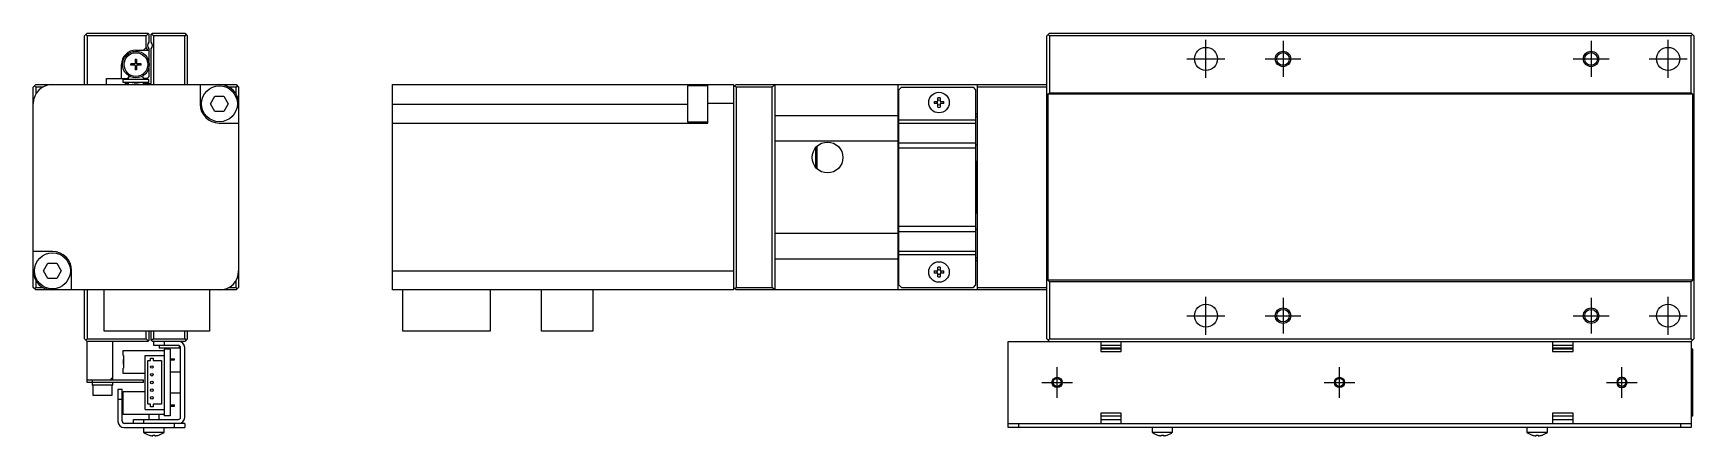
# Model space of a CAD drawing. Extents: x 0 to 677, y -8 to 228.
# Drawn here: x 353.4 to 676.8, y 80 to 158.4 of the extents above; entities that cross this region are included whole.
import ezdxf

# ---------------------------------------------------------------- set-up
doc = ezdxf.new("R2010")
doc.units = 0
doc.header["$LTSCALE"] = 0.5
doc.linetypes.add('CENTER', pattern=[50.8, 31.75, -6.35, 6.35, -6.35])
for name, color, linetype in [('MSM_CENTER', 1, 'CENTER'), ('MSM_CONTINUOUS', 7, 'CONTINUOUS'), ('MSM_NARROW', 5, 'CONTINUOUS')]:
    doc.layers.add(name, color=color, linetype=linetype)

msp = doc.modelspace()

# ---------------------------------------------------------------- linework, layer by layer
at = {"layer": 'MSM_CENTER'}
for p, q in [((581.8, 149.687476), (581.8, 157.087476)), ((596.8, 156.887476), (596.8, 149.887476)), ((656.8, 156.887476), (656.8, 149.887476)), ((671.8, 149.687476), (671.8, 157.087476)), ((578.1, 153.387476), (585.5, 153.387476)), ((593.3, 153.387476), (600.3, 153.387476)), ((653.3, 153.387476), (660.3, 153.387476)), ((668.1, 153.387476), (675.5, 153.387476)), ((581.8, 99.687476), (581.8, 107.087476)), ((596.8, 106.887476), (596.8, 99.887476)), ((656.8, 106.887476), (656.8, 99.887476)), ((671.8, 99.687476), (671.8, 107.087476)), ((578.1, 103.387476), (585.5, 103.387476)), ((593.3, 103.387476), (600.3, 103.387476)), ((653.3, 103.387476), (660.3, 103.387476)), ((668.1, 103.387476), (675.5, 103.387476)), ((552.8, 87.387476), (552.8, 93.387476)), ((607.8, 87.387476), (607.8, 93.387476)), ((662.8, 87.387476), (662.8, 93.387476)), ((549.8, 90.387476), (555.8, 90.387476)), ((604.8, 90.387476), (610.8, 90.387476)), ((659.8, 90.387476), (665.8, 90.387476))]:
    msp.add_line(p, q, dxfattribs=at)
at = {"layer": 'MSM_CONTINUOUS'}
for p, q in [((363.4, 157.887476), (363.9, 158.387476)), ((363.4, 148.387476), (363.4, 157.887476)), ((363.9, 157.887476), (363.65, 158.137476)), ((363.9, 158.387476), (375.7, 158.387476)), ((363.9, 157.887476), (363.9, 148.387476)), ((375.4, 157.887476), (363.9, 157.887476)), ((375.4, 155.587476), (374.9, 155.087476)), ((375.8, 158.287476), (375.4, 157.887476)), ((375.4, 155.587476), (375.4, 157.887476)), ((375.753554, 155.087476), (375.4, 155.587476)), ((375.7, 158.387476), (375.9, 158.187476)), ((375.9, 158.187476), (375.9, 156.648913)), ((375.9, 155.326038), (375.9, 153.001618)), ((376.4, 158.187476), (376.45, 158.237476)), ((376.4, 156.648913), (376.4, 158.187476)), ((376.4, 148.587476), (376.4, 155.326038)), ((376.45, 158.237476), (376.6, 158.387476)), ((376.45, 158.237476), (376.8, 157.887476)), ((376.6, 158.387476), (382.9, 158.387476)), ((382.9, 157.887476), (376.8, 157.887476)), ((376.8, 157.887476), (376.8, 148.387476)), ((382.9, 158.387476), (383.4, 157.887476)), ((383.15, 158.137476), (382.9, 157.887476)), ((382.9, 148.387476), (382.9, 157.887476)), ((383.4, 157.887476), (383.4, 148.387476)), ((551.3, 158.387476), (550.8, 157.887476)), ((550.8, 98.887476), (550.8, 157.887476)), ((551.05, 158.137476), (551.3, 157.887476)), ((551.3, 158.387476), (676.3, 158.387476)), ((676.3, 157.887476), (551.3, 157.887476)), ((551.3, 157.887476), (551.3, 146.787476)), ((676.55, 158.137476), (676.3, 158.387476)), ((676.3, 157.887476), (676.55, 158.137476)), ((676.3, 146.787476), (676.3, 157.887476)), ((676.8, 157.887476), (676.55, 158.137476)), ((676.8, 157.887476), (676.8, 98.887476)), ((370.6, 149.587476), (370.6, 152.287476)), ((373.195, 152.432476), (372.4, 152.432476)), ((372.4, 152.142476), (372.4, 152.432476)), ((373.195, 152.142476), (372.4, 152.142476)), ((372.929994, 152.432476), (372.929994, 152.142476)), ((373.255, 153.287476), (373.255, 152.492476)), ((373.545, 153.287476), (373.255, 153.287476)), ((373.545, 152.757482), (373.255, 152.757482)), ((373.255, 152.082476), (373.255, 151.287476)), ((373.4, 155.087476), (375.9, 155.087476)), ((373.545, 153.287476), (373.545, 152.492476)), ((373.545, 152.082476), (373.545, 151.287476)), ((374.4, 152.432476), (373.605, 152.432476)), ((374.4, 152.142476), (373.605, 152.142476)), ((373.870007, 152.432476), (373.870007, 152.142476)), ((374.4, 152.142476), (374.4, 152.432476)), ((367.7, 148.387476), (367.7, 149.587476)), ((367.7, 149.587476), (371.855588, 149.587476)), ((370.9, 148.787476), (370.9, 149.387476)), ((375.9, 149.387476), (370.9, 149.387476)), ((375.9, 148.787476), (370.9, 148.787476)), ((371.855588, 149.587476), (372.072869, 149.963817)), ((373.255, 151.817469), (373.545, 151.817469)), ((373.545, 151.287476), (373.255, 151.287476)), ((374.864593, 149.725727), (374.944412, 149.587476)), ((375.6, 149.587476), (374.944412, 149.587476)), ((375.6, 149.587476), (375.9, 149.887476)), ((375.9, 151.573333), (375.9, 149.887476)), ((375.9, 148.787476), (375.9, 149.387476)), ((353.4, 147.887476), (353.9, 148.387476)), ((353.4, 108.887476), (353.4, 147.887476)), ((353.9, 147.887476), (353.65, 148.137476)), ((353.9, 148.387476), (392.9, 148.387476)), ((353.9, 147.887476), (353.9, 146.544893)), ((355.242583, 147.887476), (353.9, 147.887476)), ((371.4, 148.587476), (371.2, 148.387476)), ((371.4, 148.587476), (371.855588, 148.587476)), ((371.4, 148.587476), (371.4, 148.387476)), ((371.855588, 148.587476), (371.935408, 148.449224)), ((374.828942, 148.387476), (374.944412, 148.587476)), ((374.944412, 148.587476), (376.4, 148.587476)), ((376.3, 148.387476), (376.3, 148.587476)), ((385.911775, 148.387476), (385.911775, 144.59925)), ((387.931405, 144.650931), (388.797431, 146.150931)), ((388.797431, 146.150931), (390.529482, 146.150931)), ((390.529482, 146.150931), (391.395507, 144.650931)), ((392.9, 147.887476), (391.557418, 147.887476)), ((392.9, 148.387476), (393.4, 147.887476)), ((393.15, 148.137476), (392.9, 147.887476)), ((392.9, 146.544893), (392.9, 147.887476)), ((393.4, 147.887476), (393.4, 108.887476)), ((423.4, 148.387476), (489.8, 148.387476)), ((423.4, 108.387476), (423.4, 148.387476)), ((484.8, 148.150931), (480.8, 148.150931)), ((480.8, 148.150931), (480.8, 141.150931)), ((484.8, 140.89925), (484.8, 148.387476)), ((490.3, 148.387476), (489.8, 147.887476)), ((489.8, 148.387476), (489.8, 108.387476)), ((490.05, 148.137476), (490.3, 147.887476)), ((490.3, 148.387476), (550.8, 148.387476)), ((497.3, 147.887476), (490.3, 147.887476)), ((490.3, 147.887476), (490.3, 108.887476)), ((497.3, 147.887476), (497.8, 148.387476)), ((497.3, 108.887476), (497.3, 147.887476)), ((497.8, 148.387476), (497.8, 108.387476)), ((521.8, 148.387476), (521.8, 108.387476)), ((522.5, 147.887476), (522, 147.387476)), ((522, 109.387476), (522, 147.387476)), ((522.5, 147.887476), (536.5, 147.887476)), ((529.6, 145.087476), (529.6, 145.816184)), ((530, 145.816184), (530, 145.087476)), ((537, 147.387476), (536.5, 147.887476)), ((537, 109.387476), (537, 147.387476)), ((537.3, 108.387476), (537.3, 148.387476)), ((550.8, 147.887476), (537.3, 147.887476)), ((551, 146.487476), (551.3, 146.787476)), ((676.6, 146.487476), (551, 146.487476)), ((551, 146.487476), (551, 110.287476)), ((551.3, 146.787476), (676.3, 146.787476)), ((676.3, 146.787476), (676.6, 146.487476)), ((676.6, 110.287476), (676.6, 146.487476)), ((388.797431, 143.150931), (387.931405, 144.650931)), ((390.529482, 143.150931), (388.797431, 143.150931)), ((391.395507, 144.650931), (390.529482, 143.150931)), ((423.4, 144.59925), (480.8, 144.59925)), ((489.8, 144.687476), (484.8, 144.687476)), ((497.8, 142.387476), (521.8, 142.387476)), ((522, 142.637476), (521.8, 142.637476)), ((528.871292, 145.087476), (529.6, 145.087476)), ((529.6, 144.687476), (528.871292, 144.687476)), ((529.6, 143.958767), (529.6, 144.687476)), ((530, 145.087476), (530.728709, 145.087476)), ((530.728709, 144.687476), (530, 144.687476)), ((530, 144.687476), (530, 143.958767)), ((537.3, 142.637476), (537, 142.637476)), ((389.611775, 140.89925), (393.4, 140.89925)), ((423.4, 140.89925), (484.8, 140.89925)), ((480.8, 141.150931), (484.8, 141.150931)), ((522, 139.387476), (521.8, 139.387476)), ((522, 141.508796), (537, 141.508796)), ((537, 140.801689), (522, 140.801689)), ((537.3, 142.137476), (537, 142.137476)), ((521.8, 137.387476), (497.8, 137.387476)), ((505.8, 132.261339), (505.8, 136.113612)), ((506.1, 131.951408), (506.1, 136.423543)), ((522, 138.387476), (521.8, 138.387476)), ((522, 137.033922), (537, 137.033922)), ((537, 135.973262), (522, 135.973262)), ((537, 136.637476), (537.3, 136.637476)), ((522, 135.660446), (521.8, 135.660446)), ((521.8, 133.160446), (522, 133.160446)), ((537.1, 133.387476), (537, 133.387476)), ((537.3, 133.187476), (537.1, 133.387476)), ((537.1, 123.387476), (537.1, 133.387476)), ((505.8, 132.387476), (505.7, 132.387476)), ((521.8, 130.660446), (522, 130.660446)), ((522, 126.114505), (521.8, 126.114505)), ((522, 123.614505), (521.8, 123.614505)), ((537, 123.387476), (537.1, 123.387476)), ((537.1, 123.387476), (537.3, 123.587476)), ((521.8, 121.114505), (522, 121.114505)), ((522, 120.801689), (537, 120.801689)), ((537, 119.741029), (522, 119.741029)), ((537.3, 120.137476), (537, 120.137476)), ((521.8, 119.387476), (497.8, 119.387476)), ((521.8, 118.387476), (522, 118.387476)), ((521.8, 117.387476), (522, 117.387476)), ((357.188225, 115.875701), (353.4, 115.875701)), ((355.404493, 112.12402), (356.270519, 113.62402)), ((356.270519, 113.62402), (358.00257, 113.62402)), ((358.00257, 113.62402), (358.868595, 112.12402)), ((521.8, 114.387476), (497.8, 114.387476)), ((521.8, 114.137476), (522, 114.137476)), ((522, 115.973262), (537, 115.973262)), ((537, 115.266155), (522, 115.266155)), ((537, 114.637476), (537.3, 114.637476)), ((537, 114.137476), (537.3, 114.137476)), ((353.9, 110.230058), (353.9, 108.887476)), ((356.270519, 110.62402), (355.404493, 112.12402)), ((358.00257, 110.62402), (356.270519, 110.62402)), ((358.868595, 112.12402), (358.00257, 110.62402)), ((360.888225, 108.387476), (360.888225, 112.175701)), ((392.9, 108.887476), (392.9, 110.230058)), ((423.4, 112.087476), (489.8, 112.087476)), ((528.871292, 112.087476), (529.6, 112.087476)), ((529.6, 111.687476), (528.871292, 111.687476)), ((529.6, 112.087476), (529.6, 112.816184)), ((529.6, 110.958767), (529.6, 111.687476)), ((530, 112.816184), (530, 112.087476)), ((530, 112.087476), (530.728709, 112.087476)), ((530.728709, 111.687476), (530, 111.687476)), ((530, 111.687476), (530, 110.958767)), ((676.6, 110.287476), (551, 110.287476)), ((551.3, 109.987476), (551, 110.287476)), ((676.3, 109.987476), (551.3, 109.987476)), ((551.3, 109.987476), (551.3, 98.887476)), ((676.6, 110.287476), (676.3, 109.987476)), ((676.3, 98.887476), (676.3, 109.987476)), ((353.9, 108.387476), (353.4, 108.887476)), ((353.65, 108.637476), (353.9, 108.887476)), ((353.9, 108.887476), (355.242583, 108.887476)), ((392.9, 108.387476), (353.9, 108.387476)), ((363.4, 98.887476), (363.4, 108.387476)), ((363.9, 108.387476), (363.9, 98.887476)), ((367.2, 100.387476), (367.2, 108.387476)), ((387.7, 108.387476), (387.7, 100.387476)), ((391.557418, 108.887476), (392.9, 108.887476)), ((393.15, 108.637476), (392.9, 108.887476)), ((393.4, 108.887476), (392.9, 108.387476)), ((489.8, 108.387476), (423.4, 108.387476)), ((425.4, 100.387476), (425.4, 108.387476)), ((442.4, 108.387476), (442.4, 100.387476)), ((452.4, 100.387476), (452.4, 108.387476)), ((462.4, 108.387476), (462.4, 100.387476)), ((490.3, 108.387476), (489.8, 108.887476)), ((490.3, 108.887476), (490.05, 108.637476)), ((490.3, 108.887476), (497.3, 108.887476)), ((550.8, 108.387476), (490.3, 108.387476)), ((497.8, 108.387476), (497.3, 108.887476)), ((522, 109.387476), (522.5, 108.887476)), ((522.5, 108.887476), (536.5, 108.887476)), ((536.5, 108.887476), (537, 109.387476)), ((537.3, 108.887476), (550.8, 108.887476)), ((387.7, 100.387476), (367.2, 100.387476)), ((375.4, 98.887476), (375.4, 100.387476)), ((375.9, 100.387476), (375.9, 98.587476)), ((376.4, 98.587476), (376.4, 100.387476)), ((376.8, 100.387476), (376.8, 98.887476)), ((382.9, 98.887476), (382.9, 100.387476)), ((383.4, 100.387476), (383.4, 98.887476)), ((442.4, 100.387476), (425.4, 100.387476)), ((462.4, 100.387476), (452.4, 100.387476)), ((363.9, 98.387476), (363.4, 98.887476)), ((363.65, 98.637476), (363.9, 98.887476)), ((363.9, 98.887476), (375.4, 98.887476)), ((363.9, 90.387476), (363.9, 98.387476)), ((375.7, 98.387476), (363.9, 98.387476)), ((368.9, 90.887476), (368.9, 98.387476)), ((375.4, 98.887476), (375.8, 98.487476)), ((375.9, 98.587476), (375.7, 98.387476)), ((376.6, 98.387476), (376.4, 98.587476)), ((376.8, 98.887476), (376.45, 98.537476)), ((382.9, 98.387476), (376.6, 98.387476)), ((376.8, 98.887476), (382.9, 98.887476)), ((376.9, 97.587476), (376.9, 98.387476)), ((381.7, 97.587476), (376.9, 97.587476)), ((377.9, 97.587476), (377.9, 97.087476)), ((381.9, 97.087476), (377.9, 97.087476)), ((378.9, 98.387476), (378.9, 97.587476)), ((381.9, 97.087476), (381.9, 97.533886)), ((382.1, 83.587476), (382.1, 97.187476)), ((383.4, 98.887476), (382.9, 98.387476)), ((382.9, 98.887476), (383.15, 98.637476)), ((382.9, 83.587476), (382.9, 97.187476)), ((543.3, 98.387476), (676.3, 98.387476)), ((543.3, 81.587476), (543.3, 98.387476)), ((550.8, 98.887476), (551.3, 98.387476)), ((551.3, 98.887476), (551.05, 98.637476)), ((551.3, 98.887476), (676.3, 98.887476)), ((561.3, 98.387476), (561.3, 96.387476)), ((565.3, 97.587476), (561.3, 97.587476)), ((565.3, 97.087476), (561.3, 97.087476)), ((565.3, 96.387476), (565.3, 98.387476)), ((649.3, 98.387476), (649.3, 96.387476)), ((653.3, 97.587476), (649.3, 97.587476)), ((653.3, 97.087476), (649.3, 97.087476)), ((653.3, 96.387476), (653.3, 98.387476)), ((676.55, 98.637476), (676.3, 98.887476)), ((676.3, 98.387476), (676.55, 98.637476)), ((676.3, 98.387476), (676.3, 81.587476)), ((676.55, 98.637476), (676.8, 98.887476)), ((370.9, 95.637476), (370.9, 96.637476)), ((370.9, 96.637476), (378.9, 96.637476)), ((370.9, 95.637476), (371, 95.637476)), ((370.9, 94.837476), (370.9, 93.937476)), ((371, 94.837476), (370.9, 94.837476)), ((371, 94.462476), (370.9, 94.462476)), ((371, 94.312476), (370.9, 94.312476)), ((371, 93.937476), (370.9, 93.937476)), ((371, 95.637476), (371, 93.137476)), ((375.2, 95.637476), (378.9, 95.637476)), ((375.2, 85.137476), (375.2, 95.637476)), ((375.7, 86.137476), (375.7, 94.637476)), ((375.7, 94.637476), (376.25, 94.637476)), ((376.25, 94.637476), (376.25, 95.137476)), ((376.25, 95.137476), (376.75, 95.137476)), ((376.75, 95.137476), (376.75, 94.637476)), ((376.75, 94.637476), (378.4, 94.637476)), ((378.4, 94.637476), (378.4, 86.137476)), ((378.9, 96.887476), (378.9, 83.887476)), ((380.1, 96.887476), (378.9, 96.887476)), ((380.1, 96.887476), (380.1, 83.887476)), ((380.1, 95.012476), (380.9, 95.012476)), ((380.1, 94.762476), (380.9, 94.762476)), ((380.9, 94.762476), (380.9, 95.012476)), ((565.3, 96.887476), (561.3, 96.887476)), ((561.3, 96.387476), (565.3, 96.387476)), ((653.3, 96.887476), (649.3, 96.887476)), ((649.3, 96.387476), (653.3, 96.387476)), ((676.6, 96.887476), (676.3, 96.887476)), ((676.6, 83.887476), (676.6, 96.887476)), ((363.9, 90.887476), (374.9, 90.887476)), ((364.9, 90.887476), (364.9, 89.887476)), ((368.9, 91.387476), (368.4, 90.887476)), ((370.9, 93.137476), (371, 93.137476)), ((370.9, 92.137476), (370.9, 93.137476)), ((375.2, 92.137476), (370.9, 92.137476)), ((374.9, 90.387476), (374.9, 90.887476)), ((382.1, 92.387476), (380.1, 92.387476)), ((374.9, 90.387476), (363.9, 90.387476)), ((368.9, 89.887476), (364.9, 89.887476)), ((365, 89.887476), (365, 87.887476)), ((365, 87.887476), (368.8, 87.887476)), ((368.8, 87.887476), (368.8, 89.887476)), ((368.9, 89.887476), (368.9, 90.387476)), ((369.9, 89.087476), (370.7, 89.087476)), ((369.9, 89.087476), (369.9, 82.787476)), ((370.7, 82.887476), (370.7, 89.087476)), ((370.9, 84.137476), (370.9, 88.637476)), ((370.9, 88.637476), (375.2, 88.637476)), ((380.1, 88.387476), (382.1, 88.387476)), ((370.7, 87.087476), (369.9, 87.087476)), ((378.9, 84.137476), (370.9, 84.137476)), ((375.2, 85.137476), (378.9, 85.137476)), ((376.25, 86.137476), (375.7, 86.137476)), ((375.9, 84.137476), (375.9, 83.187495)), ((376.25, 85.637476), (376.25, 86.137476)), ((376.75, 85.637476), (376.25, 85.637476)), ((378.4, 86.137476), (376.75, 86.137476)), ((376.75, 86.137476), (376.75, 85.637476)), ((377.9, 83.187495), (377.9, 84.137476)), ((380.1, 86.012476), (380.9, 86.012476)), ((380.1, 85.762476), (380.9, 85.762476)), ((380.9, 85.762476), (380.9, 86.012476)), ((561.3, 84.387476), (561.3, 82.387476)), ((565.3, 84.387476), (561.3, 84.387476)), ((565.3, 82.387476), (565.3, 84.387476)), ((649.3, 84.387476), (649.3, 82.387476)), ((653.3, 84.387476), (649.3, 84.387476)), ((653.3, 82.387476), (653.3, 84.387476)), ((371.1, 81.587476), (382.9, 81.587476)), ((382.9, 82.387476), (371.2, 82.387476)), ((372.9, 83.187476), (381.7, 83.187476)), ((372.9, 82.387476), (372.9, 83.187476)), ((374.9, 83.187476), (374.9, 82.387476)), ((374.9, 81.587476), (374.9, 80.689476)), ((380.1, 83.887476), (378.9, 83.887476)), ((378.9, 80.689476), (378.9, 81.587476)), ((380.9, 81.587476), (380.9, 82.387476)), ((382.9, 82.387476), (382.9, 81.587476)), ((543.3, 82.387476), (676.3, 82.387476)), ((676.3, 81.587476), (543.3, 81.587476)), ((545.3, 82.387476), (545.3, 81.587476)), ((561.3, 83.887476), (565.3, 83.887476)), ((561.3, 83.187476), (565.3, 83.187476)), ((571.3, 81.587476), (571.3, 80.689476)), ((575.3, 80.689476), (575.3, 81.587476)), ((644.3, 81.587476), (644.3, 80.689476)), ((648.3, 80.689476), (648.3, 81.587476)), ((649.3, 83.887476), (653.3, 83.887476)), ((649.3, 83.187476), (653.3, 83.187476)), ((674.3, 81.587476), (674.3, 82.387476)), ((676.3, 83.887476), (676.6, 83.887476)), ((374.9, 80.689476), (378.9, 80.689476)), ((375.95, 80.131743), (375.971291, 80.131743)), ((376.7, 80), (376.7, 80.131743)), ((376.7, 80.131743), (377.1, 80.131743)), ((377.1, 80.131743), (377.1, 80)), ((377.828709, 80.131743), (377.85, 80.131743)), ((571.3, 80.689476), (575.3, 80.689476)), ((572.35, 80.131743), (572.371292, 80.131743)), ((573.1, 80), (573.1, 80.131743)), ((573.1, 80.131743), (573.5, 80.131743)), ((573.5, 80.131743), (573.5, 80)), ((574.228709, 80.131743), (574.25, 80.131743)), ((644.3, 80.689476), (648.3, 80.689476)), ((645.35, 80.131743), (645.371292, 80.131743)), ((646.1, 80), (646.1, 80.131743)), ((646.1, 80.131743), (646.5, 80.131743)), ((646.5, 80.131743), (646.5, 80)), ((647.228709, 80.131743), (647.25, 80.131743))]:
    msp.add_line(p, q, dxfattribs=at)
for centre, radius in [((581.8, 153.387476), 2.25), ((671.8, 153.387476), 2.25), ((373.4, 152.287476), 2.6), ((373.4, 152.287476), 2.3), ((596.8, 153.387476), 1.2295), ((656.8, 153.387476), 1.2295), ((389.663456, 144.650931), 3.5), ((529.8, 144.887476), 2), ((508.1, 134.187476), 3), ((357.136544, 112.12402), 3.5), ((529.8, 111.887476), 2), ((581.8, 103.387476), 2.25), ((596.8, 103.387476), 1.2295), ((656.8, 103.387476), 1.2295), ((671.8, 103.387476), 2.25), ((376.5, 93.387476), 0.25), ((376.5, 91.887476), 0.25), ((376.5, 90.387476), 0.25), ((552.8, 90.387476), 0.7835), ((607.8, 90.387476), 0.7835), ((662.8, 90.387476), 0.7835), ((376.5, 88.887476), 0.25), ((376.5, 87.387476), 0.25)]:
    msp.add_circle(centre, radius, dxfattribs=at)
for centre, radius, start, end in [((376.65, 155.987476), 1, 138.590378, 221.409622), ((375.65, 155.987476), 1, 318.590378, 41.409622), ((373.4, 152.287476), 2.8, 90, 180), ((373.195, 152.492476), 0.06, 270, 0), ((373.195, 152.082476), 0.06, 0, 90), ((373.605, 152.492476), 0.06, 180, 270), ((373.605, 152.082476), 0.06, 90, 180), ((373.4, 149.087476), 1.5875, 143.802777, 169.10694625), ((373.4, 149.087476), 1.5875, 190.893053, 206.164184), ((373.515, 148.972476), 1.75, 142.994029, 145.494823), ((373.4, 149.087476), 1.5875, 10.893053, 36.197223), ((373.285, 148.972476), 1.75, 25.494823, 37.005971), ((373.4, 149.087476), 1.5875, 333.835816, 349.106947), ((357.1, 144.687476), 3.7, 90, 180), ((373.515, 149.202476), 1.75, 205.494823, 207.756459), ((373.4, 145.887476), 2.6, 74.057631, 105.94236004), ((389.7, 144.687476), 3.7, 0, 90), ((529.8, 144.887476), 0.95, 77.846803, 102.153197), ((389.611775, 144.59925), 3.7, 180, 270), ((529.8, 144.887476), 0.95, 167.846803, 192.153197), ((529.8, 144.887476), 0.435085, 152.633517, 207.366483), ((529.8, 144.887476), 0.435085, 62.633517, 117.366483), ((529.8, 144.887476), 0.435085, 242.633517, 297.366483), ((529.8, 144.887476), 0.95, 257.846803, 282.153197), ((529.8, 144.887476), 0.435085, 332.633517, 27.366483), ((529.8, 144.887476), 0.95, 347.846803, 12.153197), ((357.188225, 112.175701), 3.7, 0, 90), ((357.1, 112.087476), 3.7, 180, 270), ((389.7, 112.087476), 3.7, 270, 0), ((529.8, 111.887476), 0.95, 167.846803, 192.153197), ((529.8, 111.887476), 0.435085, 152.633517, 207.366483), ((529.8, 111.887476), 0.95, 77.846803, 102.153197), ((529.8, 111.887476), 0.435085, 62.633517, 117.366483), ((529.8, 111.887476), 0.435085, 242.633517, 297.366483), ((529.8, 111.887476), 0.95, 257.846803, 282.153197), ((529.8, 111.887476), 0.435085, 332.633517, 27.366483), ((529.8, 111.887476), 0.95, 347.846803, 12.153197), ((381.7, 97.187476), 1.2, 0, 90), ((381.7, 97.187476), 0.4, 0, 90), ((371.1, 82.787476), 1.2, 180, 270), ((371.2, 82.887476), 0.5, 180, 270), ((381.7, 83.587476), 0.4, 270, 0), ((381.7, 83.587476), 1.2, 270, 0), ((376.9, 83.187476), 3.2, 231.317813, 252.729995), ((376.9, 83.187476), 3.193744, 253.094742, 266.40965), ((376.9, 83.187476), 3.193744, 273.59035, 286.905258), ((376.9, 83.187476), 3.2, 287.270005, 308.682187), ((573.3, 83.187476), 3.2, 231.317813, 252.729995), ((573.3, 83.187476), 3.193744, 253.094742, 266.40965), ((573.3, 83.187476), 3.193744, 273.59035, 286.905258), ((573.3, 83.187476), 3.2, 287.270005, 308.682187), ((646.3, 83.187476), 3.2, 231.317813, 252.729995), ((646.3, 83.187476), 3.193744, 253.094742, 266.40965), ((646.3, 83.187476), 3.193744, 273.59035, 286.905258), ((646.3, 83.187476), 3.2, 287.270005, 308.682187)]:
    msp.add_arc(centre, radius, start, end, dxfattribs=at)
at = {"layer": 'MSM_NARROW'}
for centre, radius in [((596.8, 153.387476), 1.5), ((656.8, 153.387476), 1.5), ((596.8, 103.387476), 1.5), ((656.8, 103.387476), 1.5), ((552.8, 90.387476), 1), ((607.8, 90.387476), 1)]:
    msp.add_circle(centre, radius, dxfattribs=at)
at = {"layer": 'MSM_NARROW', "extrusion": (0, 0, -1)}
msp.add_circle((-662.8, 90.387476), 1, dxfattribs=at)

doc.saveas('drawing.dxf')
